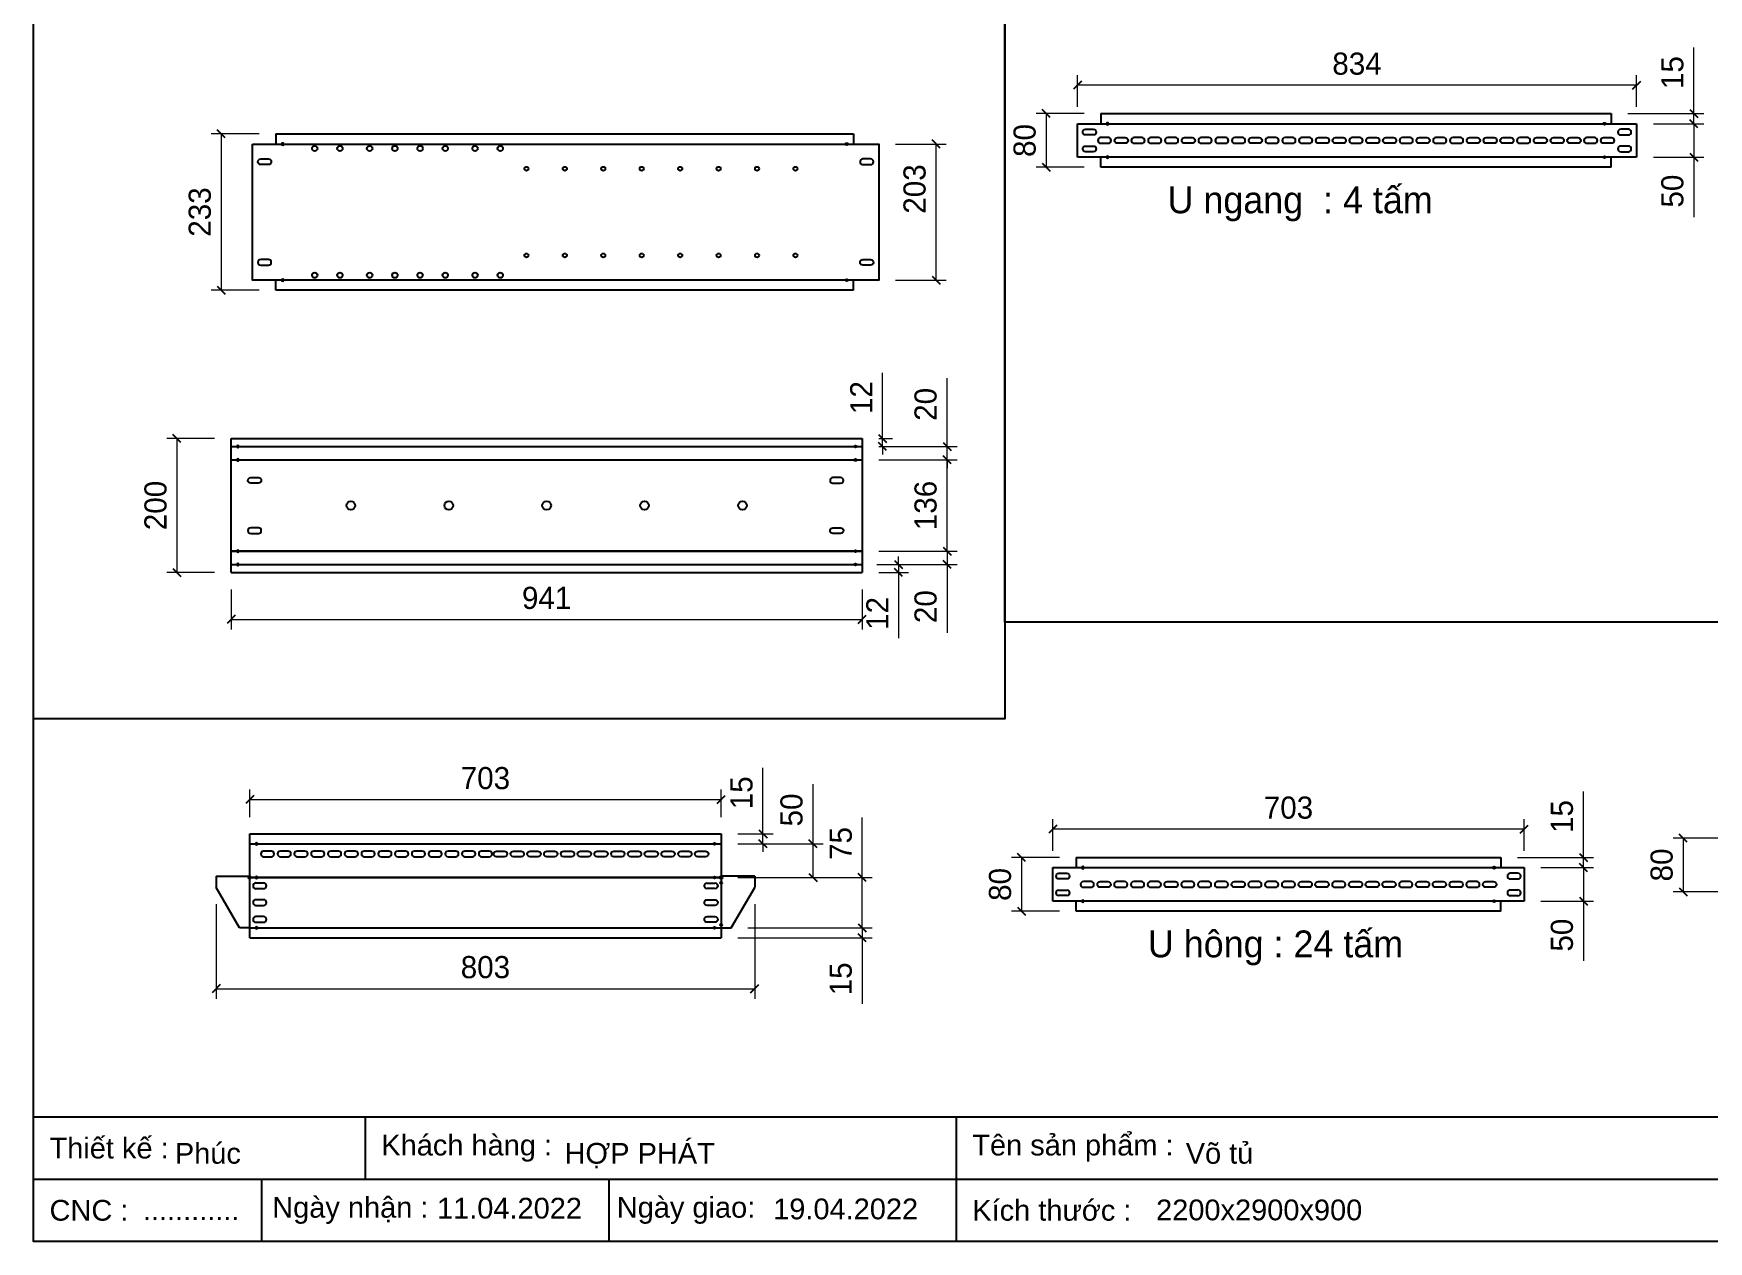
# Model space of a CAD drawing. Header units: millimetres. Extents: x 0 to 4592, y 0 to 3247.
# Drawn here: x 0 to 2498, y 0 to 1801 of the extents above; entities that cross this region are included whole.
import ezdxf

# ---------------------------------------------------------------- set-up
doc = ezdxf.new("R2010")
doc.units = ezdxf.units.MM
doc.layers.add('CNC', color=7, linetype='Continuous')
doc.layers.add('DIM', color=253, linetype='Continuous')
doc.styles.add('Arial', font='arial.ttf')
doc.dimstyles.new('Dim-33', dxfattribs={"dimtxt": 33, "dimasz": 12, "dimexe": 15, "dimexo": 25, "dimgap": 15, "dimtad": 1, "dimdec": 0, "dimtxsty": 'Standard', "dimblk": 'OBLIQUE', "dimcen": 10, "dimclrd": 5, "dimclre": 5, "dimclrt": 3, "dimazin": 3, "dimtfac": 1, "dimtdec": 0, "dimtmove": 0, "dimatfit": 3, "dimldrblk": 'OPEN30', "dimlwd": 9, "dimlwe": 9})

# ---------------------------------------------------------------- blocks, each defined once
blk = doc.blocks.new('*D5')
at = {"color": 0, "linetype": 'ByBlock', "lineweight": -2}
for p, q in [((1525.9, 620.8), (1513.9, 608.8)), ((2216.9, 608.8), (2228.9, 620.8))]:
    blk.add_line(p, q, dxfattribs=at)
at = {"layer": 'Defpoints', "color": 0, "transparency": 16777216}
for p in [(1519.9, 614.8), (1519.9, 557.3), (2222.9, 557.3)]:
    blk.add_point(p, dxfattribs=at)
at = {"layer": 'DIM', "color": 5, "lineweight": 9, "transparency": 16777216}
for p, q in [((1519.9, 582.3), (1519.9, 629.8)), ((2222.9, 582.3), (2222.9, 629.8)), ((2222.9, 614.8), (1519.9, 614.8))]:
    blk.add_line(p, q, dxfattribs=at)
at = {"layer": 'DIM', "color": 3, "transparency": 16777216, "insert": (1871.4, 646.6), "char_height": 33, "attachment_point": 5}
blk.add_mtext('703', dxfattribs=at)
blk = doc.blocks.new('_Oblique')
at = {"color": 0, "linetype": 'ByBlock', "lineweight": -2}
blk.add_line((-0.5, -0.5), (0.5, 0.5), dxfattribs=at)
blk = doc.blocks.new('_Open30')
at = {"color": 0, "linetype": 'ByBlock', "lineweight": -2}
for p, q in [((-1, 0.27), (0, 0)), ((0, 0), (-1, -0.27)), ((0, 0), (-1, 0))]:
    blk.add_line(p, q, dxfattribs=at)
blk = doc.blocks.new('*D6')
at = {"color": 0, "linetype": 'ByBlock', "lineweight": -2}
for p, q in [((1479.3, 566.3), (1467.3, 578.3)), ((1467.3, 498.3), (1479.3, 486.3))]:
    blk.add_line(p, q, dxfattribs=at)
at = {"layer": 'Defpoints', "color": 0, "transparency": 16777216}
for p in [(1554.9, 572.3), (1473.3, 492.3), (1554.9, 492.3)]:
    blk.add_point(p, dxfattribs=at)
at = {"layer": 'DIM', "color": 5, "lineweight": 9, "transparency": 16777216}
for p, q in [((1529.9, 572.3), (1458.3, 572.3)), ((1473.3, 572.3), (1473.3, 492.3)), ((1529.9, 492.3), (1458.3, 492.3))]:
    blk.add_line(p, q, dxfattribs=at)
at = {"layer": 'DIM', "color": 3, "transparency": 16777216, "insert": (1441.4, 532.3), "char_height": 33, "attachment_point": 5, "rotation": 90}
blk.add_mtext('80', dxfattribs=at)
blk = doc.blocks.new('*D7')
at = {"color": 0, "linetype": 'ByBlock', "lineweight": -2}
for p, q in [((2317.2, 551.3), (2305.2, 563.3)), ((2305.2, 513.3), (2317.2, 501.3))]:
    blk.add_line(p, q, dxfattribs=at)
at = {"layer": 'Defpoints', "color": 0, "transparency": 16777216}
for p in [(2222.9, 557.3), (2311.2, 557.3), (2222.9, 507.3)]:
    blk.add_point(p, dxfattribs=at)
at = {"layer": 'DIM', "color": 5, "lineweight": 9, "transparency": 16777216}
for p, q in [((2247.9, 557.3), (2326.2, 557.3)), ((2311.2, 557.3), (2311.2, 507.3)), ((2247.9, 507.3), (2326.2, 507.3)), ((2311.2, 507.3), (2311.2, 418.2))]:
    blk.add_line(p, q, dxfattribs=at)
at = {"layer": 'DIM', "color": 3, "transparency": 16777216, "insert": (2279.3, 456.7), "char_height": 33, "attachment_point": 5, "rotation": 90}
blk.add_mtext('50', dxfattribs=at)
blk = doc.blocks.new('*D8')
at = {"color": 0, "linetype": 'ByBlock', "lineweight": -2}
for p, q in [((2305.2, 578.3), (2317.2, 566.3)), ((2317.2, 551.3), (2305.2, 563.3))]:
    blk.add_line(p, q, dxfattribs=at)
at = {"layer": 'Defpoints', "color": 0, "transparency": 16777216}
for p in [(2187.9, 572.3), (2222.9, 557.3), (2311.2, 572.3)]:
    blk.add_point(p, dxfattribs=at)
at = {"layer": 'DIM', "color": 5, "lineweight": 9, "transparency": 16777216}
for p, q in [((2311.2, 572.3), (2311.2, 670.7)), ((2212.9, 572.3), (2326.2, 572.3)), ((2247.9, 557.3), (2326.2, 557.3)), ((2311.2, 557.3), (2311.2, 572.3)), ((2311.2, 557.3), (2311.2, 545.3))]:
    blk.add_line(p, q, dxfattribs=at)
at = {"layer": 'DIM', "color": 3, "transparency": 16777216, "insert": (2279.3, 633.5), "char_height": 33, "attachment_point": 5, "rotation": 90}
blk.add_mtext('15', dxfattribs=at)
blk = doc.blocks.new('ovan8.5x20')
at = {"layer": 'CNC', "color": 2, "lineweight": -3}
for p, q in [((5.7, 4.2), (-5.8, 4.2)), ((-5.8, -4.2), (5.7, -4.2))]:
    blk.add_line(p, q, dxfattribs=at)
for centre, start, end in [((-5.8, 0), 90, 270), ((5.7, 0), 270, 90)]:
    blk.add_arc(centre, 4.25, start, end, dxfattribs=at)
blk = doc.blocks.new('f3daunguoc')
at = {"layer": 'CNC', "color": 2, "lineweight": -3}
blk.add_circle((0, 0), 1.5, dxfattribs=at)
blk = doc.blocks.new('*D9')
at = {"color": 5, "lineweight": 9, "ltscale": 3, "transparency": 16777216}
for p, q in [((1087.8, 607.7), (1087.8, 706.1)), ((1050.4, 607.7), (1102.8, 607.7)), ((1087.8, 592.7), (1087.8, 607.7)), ((1050.4, 592.7), (1102.8, 592.7)), ((1087.8, 592.7), (1087.8, 580.7))]:
    blk.add_line(p, q, dxfattribs=at)
at = {"color": 0, "linetype": 'ByBlock', "lineweight": -2}
for p, q in [((1081.8, 613.7), (1093.8, 601.7)), ((1093.8, 586.7), (1081.8, 598.7))]:
    blk.add_line(p, q, dxfattribs=at)
at = {"layer": 'Defpoints', "color": 0, "ltscale": 3, "transparency": 16777216}
for p in [(1025.4, 607.7), (1087.8, 607.7), (1025.4, 592.7)]:
    blk.add_point(p, dxfattribs=at)
at = {"color": 3, "ltscale": 3, "transparency": 16777216, "insert": (1055.9, 668.9), "char_height": 33, "attachment_point": 5, "rotation": 90}
blk.add_mtext('15', dxfattribs=at)
blk = doc.blocks.new('*D10')
at = {"color": 5, "lineweight": 9, "ltscale": 3, "transparency": 16777216}
for p, q in [((1162.4, 592.7), (1162.4, 681.8)), ((1050.4, 592.7), (1177.4, 592.7)), ((1162.4, 542.7), (1162.4, 592.7)), ((1050.4, 542.7), (1177.4, 542.7))]:
    blk.add_line(p, q, dxfattribs=at)
at = {"color": 0, "linetype": 'ByBlock', "lineweight": -2}
for p, q in [((1168.4, 586.7), (1156.4, 598.7)), ((1156.4, 548.7), (1168.4, 536.7))]:
    blk.add_line(p, q, dxfattribs=at)
at = {"layer": 'Defpoints', "color": 0, "ltscale": 3, "transparency": 16777216}
for p in [(1025.4, 592.7), (1162.4, 592.7), (1025.4, 542.7)]:
    blk.add_point(p, dxfattribs=at)
at = {"color": 3, "ltscale": 3, "transparency": 16777216, "insert": (1130.5, 643.3), "char_height": 33, "attachment_point": 5, "rotation": 90}
blk.add_mtext('50', dxfattribs=at)
blk = doc.blocks.new('*D11')
at = {"color": 5, "lineweight": 9, "ltscale": 3, "transparency": 16777216}
for p, q in [((1235.8, 542.7), (1235.8, 631.9)), ((1050.4, 542.7), (1250.8, 542.7)), ((1235.8, 467.7), (1235.8, 542.7)), ((1065.4, 467.7), (1250.8, 467.7))]:
    blk.add_line(p, q, dxfattribs=at)
at = {"color": 0, "linetype": 'ByBlock', "lineweight": -2}
for p, q in [((1241.8, 536.7), (1229.8, 548.7)), ((1229.8, 473.7), (1241.8, 461.7))]:
    blk.add_line(p, q, dxfattribs=at)
at = {"layer": 'Defpoints', "color": 0, "ltscale": 3, "transparency": 16777216}
for p in [(1025.4, 542.7), (1235.8, 542.7), (1040.4, 467.7)]:
    blk.add_point(p, dxfattribs=at)
at = {"color": 3, "ltscale": 3, "transparency": 16777216, "insert": (1204, 593.3), "char_height": 33, "attachment_point": 5, "rotation": 90}
blk.add_mtext('75', dxfattribs=at)
blk = doc.blocks.new('*D12')
at = {"color": 5, "lineweight": 9, "ltscale": 3, "transparency": 16777216}
for p, q in [((1235.8, 467.7), (1235.8, 479.7)), ((1050.4, 452.7), (1250.8, 452.7)), ((1065.4, 467.7), (1250.8, 467.7)), ((1235.8, 467.7), (1235.8, 452.7)), ((1235.8, 452.7), (1235.8, 354.3))]:
    blk.add_line(p, q, dxfattribs=at)
at = {"color": 0, "linetype": 'ByBlock', "lineweight": -2}
for p, q in [((1229.8, 473.7), (1241.8, 461.7)), ((1241.8, 446.7), (1229.8, 458.7))]:
    blk.add_line(p, q, dxfattribs=at)
at = {"layer": 'Defpoints', "color": 0, "ltscale": 3, "transparency": 16777216}
for p in [(1025.4, 452.7), (1040.4, 467.7), (1235.8, 452.7)]:
    blk.add_point(p, dxfattribs=at)
at = {"color": 3, "ltscale": 3, "transparency": 16777216, "insert": (1203.9, 391.5), "char_height": 33, "attachment_point": 5, "rotation": 90}
blk.add_mtext('15', dxfattribs=at)
blk = doc.blocks.new('*D13')
at = {"color": 0, "linetype": 'ByBlock', "lineweight": -2}
for p, q in [((328.4, 664.8), (316.4, 652.8)), ((1019.4, 652.8), (1031.4, 664.8))]:
    blk.add_line(p, q, dxfattribs=at)
at = {"color": 5, "lineweight": 9, "ltscale": 3, "transparency": 16777216}
for p, q in [((322.4, 632.7), (322.4, 673.8)), ((322.4, 658.8), (1025.4, 658.8)), ((1025.4, 632.7), (1025.4, 673.8))]:
    blk.add_line(p, q, dxfattribs=at)
at = {"layer": 'Defpoints', "color": 0, "ltscale": 3, "transparency": 16777216}
for p in [(1025.4, 658.8), (322.4, 607.7), (1025.4, 607.7)]:
    blk.add_point(p, dxfattribs=at)
at = {"color": 3, "ltscale": 3, "transparency": 16777216, "insert": (673.9, 690.6), "char_height": 33, "attachment_point": 5}
blk.add_mtext('703', dxfattribs=at)
blk = doc.blocks.new('*D14')
at = {"color": 5, "lineweight": 9, "ltscale": 3, "transparency": 16777216}
for p, q in [((272.4, 502.7), (272.4, 361.9)), ((1075.4, 502.7), (1075.4, 361.9)), ((272.4, 376.9), (1075.4, 376.9))]:
    blk.add_line(p, q, dxfattribs=at)
at = {"color": 0, "linetype": 'ByBlock', "lineweight": -2}
for p, q in [((278.4, 382.9), (266.4, 370.9)), ((1069.4, 370.9), (1081.4, 382.9))]:
    blk.add_line(p, q, dxfattribs=at)
at = {"layer": 'Defpoints', "color": 0, "ltscale": 3, "transparency": 16777216}
for p in [(272.4, 527.7), (1075.4, 527.7), (1075.4, 376.9)]:
    blk.add_point(p, dxfattribs=at)
at = {"color": 3, "ltscale": 3, "transparency": 16777216, "insert": (673.9, 408.8), "char_height": 33, "attachment_point": 5}
blk.add_mtext('803', dxfattribs=at)
blk = doc.blocks.new('*D23')
at = {"color": 0, "linetype": 'ByBlock', "lineweight": -2}
for p, q in [((1562.6, 1729.9), (1550.6, 1717.9)), ((2384.6, 1717.9), (2396.6, 1729.9))]:
    blk.add_line(p, q, dxfattribs=at)
at = {"layer": 'Defpoints', "color": 0, "transparency": 16777216}
for p in [(1556.6, 1723.9), (1556.6, 1666.4), (2390.6, 1666.4)]:
    blk.add_point(p, dxfattribs=at)
at = {"layer": 'DIM', "color": 5, "lineweight": 9, "transparency": 16777216}
for p, q in [((1556.6, 1691.4), (1556.6, 1738.9)), ((2390.6, 1723.9), (1556.6, 1723.9)), ((2390.6, 1691.4), (2390.6, 1738.9))]:
    blk.add_line(p, q, dxfattribs=at)
at = {"layer": 'DIM', "color": 3, "transparency": 16777216, "insert": (1973.6, 1755.7), "char_height": 33, "attachment_point": 5}
blk.add_mtext('834', dxfattribs=at)
blk = doc.blocks.new('*D24')
at = {"color": 0, "linetype": 'ByBlock', "lineweight": -2}
for p, q in [((1516, 1675.4), (1504, 1687.4)), ((1504, 1607.4), (1516, 1595.4))]:
    blk.add_line(p, q, dxfattribs=at)
at = {"layer": 'Defpoints', "color": 0, "transparency": 16777216}
for p in [(1591.6, 1681.4), (1510, 1601.4), (1591.6, 1601.4)]:
    blk.add_point(p, dxfattribs=at)
at = {"layer": 'DIM', "color": 5, "lineweight": 9, "transparency": 16777216}
for p, q in [((1566.6, 1681.4), (1495, 1681.4)), ((1510, 1681.4), (1510, 1601.4)), ((1566.6, 1601.4), (1495, 1601.4))]:
    blk.add_line(p, q, dxfattribs=at)
at = {"layer": 'DIM', "color": 3, "transparency": 16777216, "insert": (1478.1, 1641.4), "char_height": 33, "attachment_point": 5, "rotation": 90}
blk.add_mtext('80', dxfattribs=at)
blk = doc.blocks.new('*D25')
at = {"color": 0, "linetype": 'ByBlock', "lineweight": -2}
for p, q in [((2481.9, 1660.4), (2469.9, 1672.4)), ((2469.9, 1622.4), (2481.9, 1610.4))]:
    blk.add_line(p, q, dxfattribs=at)
at = {"layer": 'Defpoints', "color": 0, "transparency": 16777216}
for p in [(2390.6, 1666.4), (2475.9, 1666.4), (2390.6, 1616.4)]:
    blk.add_point(p, dxfattribs=at)
at = {"layer": 'DIM', "color": 5, "lineweight": 9, "transparency": 16777216}
for p, q in [((2415.6, 1666.4), (2490.9, 1666.4)), ((2475.9, 1666.4), (2475.9, 1616.4)), ((2415.6, 1616.4), (2490.9, 1616.4)), ((2475.9, 1616.4), (2475.9, 1527.3))]:
    blk.add_line(p, q, dxfattribs=at)
at = {"layer": 'DIM', "color": 3, "transparency": 16777216, "insert": (2444, 1565.9), "char_height": 33, "attachment_point": 5, "rotation": 90}
blk.add_mtext('50', dxfattribs=at)
blk = doc.blocks.new('*D26')
at = {"color": 0, "linetype": 'ByBlock', "lineweight": -2}
for p, q in [((2469.9, 1687.4), (2481.9, 1675.4)), ((2481.9, 1660.4), (2469.9, 1672.4))]:
    blk.add_line(p, q, dxfattribs=at)
at = {"layer": 'Defpoints', "color": 0, "transparency": 16777216}
for p in [(2352.6, 1681.4), (2475.9, 1681.4), (2390.6, 1666.4)]:
    blk.add_point(p, dxfattribs=at)
at = {"layer": 'DIM', "color": 5, "lineweight": 9, "transparency": 16777216}
for p, q in [((2475.9, 1681.4), (2475.9, 1779.9)), ((2377.6, 1681.4), (2490.9, 1681.4)), ((2475.9, 1666.4), (2475.9, 1681.4)), ((2415.6, 1666.4), (2490.9, 1666.4)), ((2475.9, 1666.4), (2475.9, 1654.4))]:
    blk.add_line(p, q, dxfattribs=at)
at = {"layer": 'DIM', "color": 3, "transparency": 16777216, "insert": (2444, 1742.6), "char_height": 33, "attachment_point": 5, "rotation": 90}
blk.add_mtext('15', dxfattribs=at)
blk = doc.blocks.new('*D32')
at = {"color": 0, "linetype": 'ByBlock', "lineweight": -2}
for p, q in [((2465.9, 595.3), (2453.9, 607.3)), ((2453.9, 527.3), (2465.9, 515.3))]:
    blk.add_line(p, q, dxfattribs=at)
at = {"layer": 'Defpoints', "color": 0, "transparency": 16777216}
for p in [(2541.5, 601.3), (2459.9, 521.3), (2541.5, 521.3)]:
    blk.add_point(p, dxfattribs=at)
at = {"layer": 'DIM', "color": 5, "lineweight": 9, "transparency": 16777216}
for p, q in [((2516.5, 601.3), (2444.9, 601.3)), ((2459.9, 601.3), (2459.9, 521.3)), ((2516.5, 521.3), (2444.9, 521.3))]:
    blk.add_line(p, q, dxfattribs=at)
at = {"layer": 'DIM', "color": 3, "transparency": 16777216, "insert": (2428, 561.3), "char_height": 33, "attachment_point": 5, "rotation": 90}
blk.add_mtext('80', dxfattribs=at)
blk = doc.blocks.new('*D46')
at = {"color": 0, "linetype": 'ByBlock', "lineweight": -2}
for p, q in [((286, 1645.1), (274, 1657.1)), ((274, 1424.2), (286, 1412.2))]:
    blk.add_line(p, q, dxfattribs=at)
at = {"layer": 'Defpoints', "color": 0, "transparency": 16777216}
for p in [(361.6, 1651.1), (280, 1418.2), (361.6, 1418.2)]:
    blk.add_point(p, dxfattribs=at)
at = {"layer": 'DIM', "color": 5, "lineweight": 9, "transparency": 16777216}
for p, q in [((336.6, 1651.1), (265, 1651.1)), ((280, 1651.1), (280, 1418.2)), ((336.6, 1418.2), (265, 1418.2))]:
    blk.add_line(p, q, dxfattribs=at)
at = {"layer": 'DIM', "color": 3, "transparency": 16777216, "insert": (248.1, 1534.7), "char_height": 33, "attachment_point": 5, "rotation": 90}
blk.add_mtext('233', dxfattribs=at)
blk = doc.blocks.new('*D47')
at = {"color": 0, "linetype": 'ByBlock', "lineweight": -2}
for p, q in [((1351.9, 1630.1), (1339.9, 1642.1)), ((1339.9, 1439.2), (1351.9, 1427.2))]:
    blk.add_line(p, q, dxfattribs=at)
at = {"layer": 'Defpoints', "color": 0, "transparency": 16777216}
for p in [(1260.6, 1636.1), (1345.9, 1636.1), (1260.6, 1433.2)]:
    blk.add_point(p, dxfattribs=at)
at = {"layer": 'DIM', "color": 5, "lineweight": 9, "transparency": 16777216}
for p, q in [((1285.6, 1636.1), (1360.9, 1636.1)), ((1345.9, 1433.2), (1345.9, 1636.1)), ((1285.6, 1433.2), (1360.9, 1433.2))]:
    blk.add_line(p, q, dxfattribs=at)
at = {"layer": 'DIM', "color": 3, "transparency": 16777216, "insert": (1314, 1569), "char_height": 33, "attachment_point": 5, "rotation": 90}
blk.add_mtext('203', dxfattribs=at)
blk = doc.blocks.new('*D48')
at = {"color": 5, "lineweight": 9, "ltscale": 3, "transparency": 16777216}
for p, q in [((1266, 1197.1), (1266, 1295)), ((1260.7, 1197.1), (1281, 1197.1)), ((1260.7, 1185.1), (1281, 1185.1)), ((1266, 1185.1), (1266, 1197.1)), ((1266, 1185.1), (1266, 1173.1))]:
    blk.add_line(p, q, dxfattribs=at)
at = {"color": 0, "linetype": 'ByBlock', "lineweight": -2}
for p, q in [((1260, 1203.1), (1272, 1191.1)), ((1272, 1179.1), (1260, 1191.1))]:
    blk.add_line(p, q, dxfattribs=at)
at = {"layer": 'Defpoints', "color": 0, "ltscale": 3, "transparency": 16777216}
for p in [(1235.7, 1197.1), (1235.7, 1185.1), (1266, 1197.1)]:
    blk.add_point(p, dxfattribs=at)
at = {"color": 3, "ltscale": 3, "transparency": 16777216, "insert": (1234.4, 1258.1), "char_height": 33, "attachment_point": 5, "rotation": 90}
blk.add_mtext('12', dxfattribs=at)
blk = doc.blocks.new('*D49')
at = {"color": 5, "lineweight": 9, "ltscale": 3, "transparency": 16777216}
for p, q in [((1362.3, 1185.1), (1362.3, 1286.9)), ((1260.7, 1185.1), (1377.3, 1185.1)), ((1362.3, 1165.1), (1362.3, 1185.1)), ((1260.7, 1165.1), (1377.3, 1165.1)), ((1362.3, 1165.1), (1362.3, 1153.1))]:
    blk.add_line(p, q, dxfattribs=at)
at = {"color": 0, "linetype": 'ByBlock', "lineweight": -2}
for p, q in [((1356.3, 1191.1), (1368.3, 1179.1)), ((1368.3, 1159.1), (1356.3, 1171.1))]:
    blk.add_line(p, q, dxfattribs=at)
at = {"layer": 'Defpoints', "color": 0, "ltscale": 3, "transparency": 16777216}
for p in [(1235.7, 1185.1), (1362.3, 1185.1), (1235.7, 1165.1)]:
    blk.add_point(p, dxfattribs=at)
at = {"color": 3, "ltscale": 3, "transparency": 16777216, "insert": (1330.4, 1248), "char_height": 33, "attachment_point": 5, "rotation": 90}
blk.add_mtext('20', dxfattribs=at)
blk = doc.blocks.new('*D50')
at = {"color": 5, "lineweight": 9, "ltscale": 3, "transparency": 16777216}
for p, q in [((1260.7, 1165.1), (1377.3, 1165.1)), ((1362.3, 1029.2), (1362.3, 1165.1)), ((1260.7, 1029.2), (1377.3, 1029.2))]:
    blk.add_line(p, q, dxfattribs=at)
at = {"color": 0, "linetype": 'ByBlock', "lineweight": -2}
for p, q in [((1368.3, 1159.1), (1356.3, 1171.1)), ((1356.3, 1035.2), (1368.3, 1023.2))]:
    blk.add_line(p, q, dxfattribs=at)
at = {"layer": 'Defpoints', "color": 0, "ltscale": 3, "transparency": 16777216}
for p in [(1235.7, 1165.1), (1362.3, 1165.1), (1235.7, 1029.2)]:
    blk.add_point(p, dxfattribs=at)
at = {"color": 3, "ltscale": 3, "transparency": 16777216, "insert": (1330.4, 1097.2), "char_height": 33, "attachment_point": 5, "rotation": 90}
blk.add_mtext('136', dxfattribs=at)
blk = doc.blocks.new('*D51')
at = {"color": 5, "lineweight": 9, "ltscale": 3, "transparency": 16777216}
for p, q in [((1260.7, 1029.2), (1377.3, 1029.2)), ((1362.3, 1029.2), (1362.3, 1041.2)), ((1362.3, 1029.2), (1362.3, 1009.2)), ((1260.7, 1009.2), (1377.3, 1009.2)), ((1362.3, 1009.2), (1362.3, 907.5))]:
    blk.add_line(p, q, dxfattribs=at)
at = {"color": 0, "linetype": 'ByBlock', "lineweight": -2}
for p, q in [((1356.3, 1035.2), (1368.3, 1023.2)), ((1368.3, 1003.2), (1356.3, 1015.2))]:
    blk.add_line(p, q, dxfattribs=at)
at = {"layer": 'Defpoints', "color": 0, "ltscale": 3, "transparency": 16777216}
for p in [(1235.7, 1029.2), (1235.7, 1009.2), (1362.3, 1009.2)]:
    blk.add_point(p, dxfattribs=at)
at = {"color": 3, "ltscale": 3, "transparency": 16777216, "insert": (1330.4, 946.4), "char_height": 33, "attachment_point": 5, "rotation": 90}
blk.add_mtext('20', dxfattribs=at)
blk = doc.blocks.new('*D52')
at = {"color": 5, "lineweight": 9, "ltscale": 3, "transparency": 16777216}
for p, q in [((1257.7, 1009.2), (1304.9, 1009.2)), ((1289.9, 1009.2), (1289.9, 1021.2)), ((1289.9, 1009.2), (1289.9, 997.2)), ((1260.7, 997.2), (1304.9, 997.2)), ((1289.9, 997.2), (1289.9, 899.4))]:
    blk.add_line(p, q, dxfattribs=at)
at = {"color": 0, "linetype": 'ByBlock', "lineweight": -2}
for p, q in [((1283.9, 1015.2), (1295.9, 1003.2)), ((1295.9, 991.2), (1283.9, 1003.2))]:
    blk.add_line(p, q, dxfattribs=at)
at = {"layer": 'Defpoints', "color": 0, "ltscale": 3, "transparency": 16777216}
for p in [(1232.7, 1009.2), (1235.7, 997.2), (1289.9, 997.2)]:
    blk.add_point(p, dxfattribs=at)
at = {"color": 3, "ltscale": 3, "transparency": 16777216, "insert": (1258.3, 936.3), "char_height": 33, "attachment_point": 5, "rotation": 90}
blk.add_mtext('12', dxfattribs=at)
blk = doc.blocks.new('*D53')
at = {"color": 0, "linetype": 'ByBlock', "lineweight": -2}
for p, q in [((219.9, 1191.1), (207.9, 1203.1)), ((207.9, 1003.2), (219.9, 991.2))]:
    blk.add_line(p, q, dxfattribs=at)
at = {"color": 5, "lineweight": 9, "ltscale": 3, "transparency": 16777216}
for p, q in [((269.7, 1197.1), (198.9, 1197.1)), ((213.9, 1197.1), (213.9, 997.2)), ((269.7, 997.2), (198.9, 997.2))]:
    blk.add_line(p, q, dxfattribs=at)
at = {"layer": 'Defpoints', "color": 0, "ltscale": 3, "transparency": 16777216}
for p in [(294.7, 1197.1), (213.9, 997.2), (294.7, 997.2)]:
    blk.add_point(p, dxfattribs=at)
at = {"color": 3, "ltscale": 3, "transparency": 16777216, "insert": (182.1, 1097.2), "char_height": 33, "attachment_point": 5, "rotation": 90}
blk.add_mtext('200', dxfattribs=at)
blk = doc.blocks.new('*D54')
at = {"color": 5, "lineweight": 9, "ltscale": 3, "transparency": 16777216}
for p, q in [((294.7, 972.2), (294.7, 912.5)), ((1235.7, 972.2), (1235.7, 912.5)), ((294.7, 927.5), (1235.7, 927.5))]:
    blk.add_line(p, q, dxfattribs=at)
at = {"color": 0, "linetype": 'ByBlock', "lineweight": -2}
for p, q in [((300.7, 933.5), (288.7, 921.5)), ((1229.7, 921.5), (1241.7, 933.5))]:
    blk.add_line(p, q, dxfattribs=at)
at = {"layer": 'Defpoints', "color": 0, "ltscale": 3, "transparency": 16777216}
for p in [(294.7, 997.2), (1235.7, 997.2), (1235.7, 927.5)]:
    blk.add_point(p, dxfattribs=at)
at = {"color": 3, "ltscale": 3, "transparency": 16777216, "insert": (765.2, 959.3), "char_height": 33, "attachment_point": 5}
blk.add_mtext('941', dxfattribs=at)
blk = doc.blocks.new('KHUNG CHUẨN')
at = {"color": 7}
for p, q in [((19889.2, -28535.2), (16919.2, -28535.2)), ((17239.2, -28535.2), (17239.2, -28595.2)), ((17809.2, -28535.2), (17809.2, -28655.2)), ((18939.2, -28595.2), (16919.2, -28595.2)), ((17139.2, -28595.2), (17139.2, -28655.2)), ((17474.2, -28595.2), (17474.2, -28655.2))]:
    blk.add_line(p, q, dxfattribs=at)
blk.add_lwpolyline([(16919.2, -26555.2), (19889.2, -26555.2), (19889.2, -28655.2), (16919.2, -28655.2)], close=True, dxfattribs=at)
at = {"color": 2, "char_height": 20, "attachment_point": 4, "style": 'Arial'}
for s, insert, width in [('  Thiết kế :', (16919.2, -28565.2), 917.634), ('  Khách hàng :', (17239.2, -28565.2), 917.634), ('  Tên sản phẩm :', (17809.2, -28565.2), 917.634), ('  Ngày nhận :', (17134, -28625.2), 556.651), ('  Ngày giao:', (17466.3, -28625.2), 556.651), ('  CNC :', (16919.2, -28625.2), 917.634), ('  Kích thước :', (17809.2, -28625.2), 917.634)]:
    blk.add_mtext(s, dxfattribs=dict(at, insert=insert, width=width))
at = {"color": 3, "style": 'Arial'}
for tag, p in [('#01', (17055.6, -28580.1)), ('#02', (17431.4, -28580.1)), ('#03', (18030.6, -28580.1)), ('#08', (18751.7, -28580.1)), ('#10', (19064.8, -28580.1)), ('#11', (19060.3, -28625.7)), ('#12', (19806.5, -28628.9)), ('#04', (17024.8, -28634.6)), ('#05', (17308.5, -28633)), ('#06', (17632.7, -28633.7)), ('#07', (18002, -28634.7)), ('#09', (18753.8, -28632.6))]:
    blk.add_attdef(tag, p, '', height=20, dxfattribs=at)

msp = doc.modelspace()

# ---------------------------------------------------------------- linework, layer by layer
at = {"color": 7}
for p, q in [((1591.6, 1681.4), (2352.6, 1681.4)), ((1591.6, 1681.4), (1591.6, 1666.4)), ((2352.6, 1681.4), (2352.6, 1666.4)), ((361.6, 1651.1), (1222.6, 1651.1)), ((361.6, 1651.1), (361.6, 1636.1)), ((1222.6, 1651.1), (1222.6, 1636.1)), ((1556.6, 1616.4), (1556.6, 1666.4)), ((1556.6, 1666.4), (2390.6, 1666.4)), ((2390.6, 1666.4), (2390.6, 1616.4)), ((326.6, 1433.2), (326.6, 1636.1)), ((1260.6, 1636.1), (1260.6, 1433.2)), ((2390.6, 1616.4), (1556.6, 1616.4)), ((1591.6, 1601.4), (1591.6, 1616.4)), ((2352.6, 1601.4), (1591.6, 1601.4)), ((2352.6, 1601.4), (2352.6, 1616.4)), ((1260.6, 1433.2), (326.6, 1433.2)), ((361.6, 1418.2), (361.6, 1433.2)), ((1222.6, 1418.2), (1222.6, 1433.2)), ((1222.6, 1418.2), (361.6, 1418.2)), ((1519.9, 507.3), (1519.9, 557.3)), ((1519.9, 557.3), (2222.9, 557.3)), ((1554.9, 572.3), (2187.9, 572.3)), ((1554.9, 572.3), (1554.9, 557.3)), ((2187.9, 572.3), (2187.9, 557.3)), ((2222.9, 557.3), (2222.9, 507.3)), ((2222.9, 507.3), (1519.9, 507.3)), ((1554.9, 492.3), (1554.9, 507.3)), ((2187.9, 492.3), (2187.9, 507.3)), ((2187.9, 492.3), (1554.9, 492.3))]:
    msp.add_line(p, q, dxfattribs=at)
at = {"ltscale": 3}
for p, q in [((294.7, 1197.1), (1235.7, 1197.1)), ((294.7, 997.2), (294.7, 1197.1)), ((294.7, 1185.1), (1235.7, 1185.1)), ((1235.7, 1197.1), (1235.7, 997.2)), ((294.7, 1165.1), (1235.7, 1165.1)), ((294.7, 1029.2), (1235.7, 1029.2)), ((1235.7, 1029.2), (294.7, 1029.2)), ((294.7, 1009.2), (1235.7, 1009.2)), ((294.7, 997.2), (1235.7, 997.2)), ((322.4, 452.7), (322.4, 607.7)), ((322.4, 607.7), (1025.4, 607.7)), ((1025.4, 607.7), (1025.4, 467.7)), ((322.4, 592.7), (1025.4, 592.7)), ((272.4, 544.7), (322.4, 544.7)), ((272.4, 544.7), (272.4, 527.7)), ((307.4, 467.7), (272.4, 527.7)), ((322.4, 542.7), (1025.4, 542.7)), ((1075.4, 544.7), (1025.4, 544.7)), ((1025.4, 544.7), (1025.4, 452.7)), ((1040.4, 467.7), (1075.4, 527.7)), ((1075.4, 544.7), (1075.4, 527.7)), ((322.4, 467.7), (307.4, 467.7)), ((322.4, 467.7), (1025.4, 467.7)), ((322.4, 452.7), (1025.4, 452.7)), ((1025.4, 467.7), (1040.4, 467.7))]:
    msp.add_line(p, q, dxfattribs=at)
at = {"color": 46, "ltscale": 3}
msp.add_line((1025.4, 542.7), (322.4, 542.7), dxfattribs=at)
at = {"ltscale": 3}
for points in [[(0, 3246.8), (1448.4, 3246.8), (1448.4, 779.2), (0, 779.2)], [(1448.4, 3246.8), (2587.1, 3246.8), (2587.1, 923.4), (1448.4, 923.4)]]:
    msp.add_lwpolyline(points, close=True, dxfattribs=at)
at = {"color": 46}
msp.add_lwpolyline([(326.6, 1636.1), (1260.6, 1636.1), (1260.6, 1433.2), (326.6, 1433.2)], close=True, dxfattribs=at)
at = {"color": 2, "ltscale": 3}
for centre, radius in [((419.3, 1629.6), 4), ((456.9, 1629.6), 4), ((501.3, 1629.6), 4), ((538.9, 1629.6), 4), ((576.5, 1629.6), 4), ((614, 1629.6), 4), ((658.5, 1629.6), 4), ((696, 1629.6), 4), ((735.1, 1599.3), 3), ((792.3, 1599.3), 3), ((849.7, 1599.3), 3), ((907, 1599.3), 3), ((964.3, 1599.3), 3), ((1021.6, 1599.3), 3), ((1078.9, 1599.3), 3), ((1136.2, 1599.3), 3), ((735.1, 1470), 3), ((792.3, 1470), 3), ((849.7, 1470), 3), ((907, 1470), 3), ((964.3, 1470), 3), ((1021.6, 1470), 3), ((1078.9, 1470), 3), ((1136.2, 1470), 3), ((419.3, 1440.5), 4), ((456.9, 1440.5), 4), ((501.3, 1440.5), 4), ((538.9, 1440.5), 4), ((576.4, 1440.5), 4), ((614, 1440.5), 4), ((658.4, 1440.5), 4), ((696, 1440.5), 4)]:
    msp.add_circle(centre, radius, dxfattribs=at)
at = {"ltscale": 3}
for centre, radius in [((473.2, 1097.2), 6.5), ((619.2, 1097.2), 6.5), ((765.2, 1097.2), 6.5), ((911.2, 1097.2), 6.5), ((1057.2, 1097.2), 6.5), ((322.4, 542.7), 2), ((1025.4, 542.7), 2)]:
    msp.add_circle(centre, radius, dxfattribs=at)

# ---------------------------------------------------------------- block references
at = {"color": 3}
ref = msp.add_blockref('KHUNG CHUẨN', (-26158.7, 44303.4), dxfattribs=dict(at, xscale=1.54608960000769, yscale=1.54608960000769, zscale=1.54608960000769))
ref.add_attrib('#03', 'Võ tủ', (1718.2, 116), dxfattribs={"color": 3, "height": 30.92, "style": 'Arial'})
ref.add_attrib('#07', '2200x2900x900', (1674, 31.6), dxfattribs={"color": 3, "height": 30.922, "style": 'Arial'})
ref.add_attrib('#02', 'HỢP PHÁT', (791.8, 116), dxfattribs={"color": 3, "height": 30.92, "style": 'Arial'})
ref.add_attrib('#05', '11.04.2022', (601.7, 34.2), dxfattribs={"color": 3, "height": 30.92, "style": 'Arial'})
ref.add_attrib('#06', '19.04.2022', (1103, 33.1), dxfattribs={"color": 3, "height": 30.92, "style": 'Arial'})
ref.add_attrib('#01', 'Phúc', (210.8, 116), dxfattribs={"color": 3, "height": 30.92, "style": 'Arial'})
ref.add_attrib('#04', '............', (163.1, 31.8), dxfattribs={"color": 3, "height": 30.922, "style": 'Arial'})
at = {"lineweight": -3, "xscale": -1, "rotation": 270}
for p in [(1601.6, 1666.4), (371.6, 1636.1), (1601.6, 1616.4), (371.6, 1433.2), (304.7, 1185.1), (304.7, 1165.1), (304.7, 1029.2), (304.7, 1009.2), (332.4, 592.7), (1564.9, 557.3), (332.4, 542.7), (1564.9, 507.3), (332.4, 467.7)]:
    msp.add_blockref('f3daunguoc', p, dxfattribs=at)
at = {"lineweight": -3, "rotation": 90}
for p in [(2342.6, 1666.4), (1212.6, 1636.1), (2342.6, 1616.4), (1212.6, 1433.2), (1225.7, 1185.1), (1225.7, 1165.1), (1225.7, 1029.2), (1225.7, 1009.2), (1015.4, 592.7), (2177.9, 557.3), (1015.4, 542.7), (1025.4, 534.6), (2177.9, 507.3), (1015.4, 467.7), (1025.4, 471.9)]:
    msp.add_blockref('f3daunguoc', p, dxfattribs=at)
at = {"layer": 'CNC', "lineweight": -3, "xscale": -1}
for p in [(1574.6, 1653.9), (1574.6, 1628.9), (1622.1, 1641.4), (1722.1, 1641.4), (1822.1, 1641.4), (1922.1, 1641.4), (1947.1, 1641.4), (1997.1, 1641.4), (2022.1, 1641.4), (2072.1, 1641.4), (2147.1, 1641.4), (2172.1, 1641.4), (2197.1, 1641.4), (2247.1, 1641.4), (2272.1, 1641.4), (2297.1, 1641.4), (2347.1, 1641.4), (344.6, 1609.7), (1197.7, 1059.7), (1534.9, 544.8), (1596.4, 532.3), (1696.4, 532.3), (1796.4, 532.3), (1896.4, 532.3), (1921.4, 532.3), (1971.4, 532.3), (1996.4, 532.3), (2021.4, 532.3), (2071.4, 532.3), (2096.4, 532.3), (2121.4, 532.3), (2171.4, 532.3), (1534.9, 519.8)]:
    msp.add_blockref('ovan8.5x20', p, dxfattribs=at)
at = {"layer": 'CNC', "lineweight": -3}
for p in [(2372.6, 1653.9), (1597.1, 1641.4), (1647.1, 1641.4), (1672.1, 1641.4), (1697.1, 1641.4), (1747.1, 1641.4), (1772.1, 1641.4), (1797.1, 1641.4), (1847.1, 1641.4), (1872.1, 1641.4), (1897.1, 1641.4), (1972.1, 1641.4), (2047.1, 1641.4), (2097.1, 1641.4), (2122.1, 1641.4), (2222.1, 1641.4), (2322.1, 1641.4), (2372.6, 1628.9), (1242.6, 1609.7), (329.7, 1059.7), (1571.4, 532.3), (1621.4, 532.3), (1646.4, 532.3), (1671.4, 532.3), (1721.4, 532.3), (1746.4, 532.3), (1771.4, 532.3), (1821.4, 532.3), (1846.4, 532.3), (1871.4, 532.3), (1946.4, 532.3), (2046.4, 532.3), (2146.4, 532.3), (2207.9, 544.8), (2207.9, 519.8)]:
    msp.add_blockref('ovan8.5x20', p, dxfattribs=at)
at = {"layer": 'CNC', "lineweight": -3, "rotation": 180}
for p in [(344.6, 1459.7), (1197.7, 1134.7), (348.9, 577.7), (373.9, 577.7), (398.9, 577.7), (423.9, 577.7), (448.9, 577.7), (473.9, 577.7), (498.9, 577.7), (523.9, 577.7), (548.9, 577.7), (573.9, 577.7), (598.9, 577.7), (623.9, 577.7), (648.9, 577.7), (673.9, 577.7), (337.4, 530.2), (337.4, 505.2), (337.4, 480.2)]:
    msp.add_blockref('ovan8.5x20', p, dxfattribs=at)
at = {"layer": 'CNC', "lineweight": -3, "xscale": -1, "rotation": 180}
for p in [(1242.6, 1459.7), (329.7, 1134.7), (696.4, 577.7), (721.4, 577.7), (746.4, 577.7), (771.4, 577.7), (796.4, 577.7), (821.4, 577.7), (846.4, 577.7), (871.4, 577.7), (896.4, 577.7), (921.4, 577.7), (946.4, 577.7), (971.4, 577.7), (996.4, 577.7), (1010.4, 530.2), (1010.4, 505.2), (1010.4, 480.2)]:
    msp.add_blockref('ovan8.5x20', p, dxfattribs=at)

# ---------------------------------------------------------------- texts
at = {"color": 2, "char_height": 40, "width": 1852.723, "attachment_point": 5}
for s, insert in [('U ngang  : 4 tấm', (1888.8, 1546.8)), ('U hông : 24 tấm', (1852.1, 437.6))]:
    msp.add_mtext(s, dxfattribs=dict(at, insert=insert))

# ---------------------------------------------------------------- dimensions: what is measured, and where the dimension line sits
at = {"ltscale": 3}
for base, p1, p2, picture, middle in [((1266, 1197.1), (1235.7, 1185.1), (1235.7, 1197.1), '*D48', (1234.4, 1258.1)), ((1362.3, 1185.1), (1235.7, 1165.1), (1235.7, 1185.1), '*D49', (1330.4, 1248)), ((213.9, 997.2), (294.7, 1197.1), (294.7, 997.2), '*D53', (182.1, 1097.2)), ((1362.3, 1165.1), (1235.7, 1029.2), (1235.7, 1165.1), '*D50', (1330.4, 1097.2)), ((1362.3, 1009.2), (1235.7, 1029.2), (1235.7, 1009.2), '*D51', (1330.4, 946.4)), ((1289.9, 997.2), (1232.7, 1009.2), (1235.7, 997.2), '*D52', (1258.3, 936.3)), ((1087.8, 607.7), (1025.4, 592.7), (1025.4, 607.7), '*D9', (1055.9, 668.9)), ((1162.4, 592.7), (1025.4, 542.7), (1025.4, 592.7), '*D10', (1130.5, 643.3)), ((1235.8, 542.7), (1040.4, 467.7), (1025.4, 542.7), '*D11', (1204, 593.3)), ((1235.8, 452.7), (1040.4, 467.7), (1025.4, 452.7), '*D12', (1203.9, 391.5))]:
    dim = msp.add_linear_dim(base=base, p1=p1, p2=p2, angle=90, dimstyle='Dim-33', dxfattribs=at)
    dim.commit()
    dim.dimension.update_dxf_attribs({"geometry": picture, "text_midpoint": middle})
for base, p1, p2, picture, middle in [((1235.7, 927.5), (294.7, 997.2), (1235.7, 997.2), '*D54', (765.2, 959.3)), ((1025.4, 658.8), (322.4, 607.7), (1025.4, 607.7), '*D13', (673.9, 690.6)), ((1075.4, 376.9), (272.4, 527.7), (1075.4, 527.7), '*D14', (673.9, 408.8))]:
    dim = msp.add_linear_dim(base=base, p1=p1, p2=p2, dimstyle='Dim-33', dxfattribs=at)
    dim.commit()
    dim.dimension.update_dxf_attribs({"geometry": picture, "text_midpoint": middle})
at = {"layer": 'DIM', "color": 7}
for base, p1, p2, angle, picture, middle in [((1556.6, 1723.9), (2390.6, 1666.4), (1556.6, 1666.4), 180, '*D23', (1973.6, 1755.7)), ((2475.9, 1681.4), (2390.6, 1666.4), (2352.6, 1681.4), 270, '*D26', (2444, 1742.6)), ((1510, 1601.4), (1591.6, 1681.4), (1591.6, 1601.4), 270, '*D24', (1478.1, 1641.4)), ((280, 1418.2), (361.6, 1651.1), (361.6, 1418.2), 270, '*D46', (248.1, 1534.7)), ((1519.9, 614.8), (2222.9, 557.3), (1519.9, 557.3), 180, '*D5', (1871.4, 646.6)), ((2311.2, 572.3), (2222.9, 557.3), (2187.9, 572.3), 270, '*D8', (2279.3, 633.5)), ((2459.9, 521.3), (2541.5, 601.3), (2541.5, 521.3), 270, '*D32', (2428, 561.3)), ((1473.3, 492.3), (1554.9, 572.3), (1554.9, 492.3), 270, '*D6', (1441.4, 532.3))]:
    dim = msp.add_linear_dim(base=base, p1=p1, p2=p2, angle=angle, dimstyle='Dim-33', dxfattribs=at)
    dim.commit()
    dim.dimension.update_dxf_attribs({"geometry": picture, "text_midpoint": middle})
for base, p1, p2, picture, middle in [((2475.9, 1666.4), (2390.6, 1616.4), (2390.6, 1666.4), '*D25', (2475.9, 1565.9)), ((1345.9, 1636.1), (1260.6, 1433.2), (1260.6, 1636.1), '*D47', (1345.9, 1569)), ((2311.2, 557.3), (2222.9, 507.3), (2222.9, 557.3), '*D7', (2311.2, 456.7))]:
    dim = msp.add_linear_dim(base=base, p1=p1, p2=p2, angle=270, dimstyle='Dim-33', dxfattribs=at)
    dim.commit()
    dim.dimension.update_dxf_attribs({"geometry": picture, "text_midpoint": middle, "dimtype": 160})

doc.saveas('drawing.dxf')
